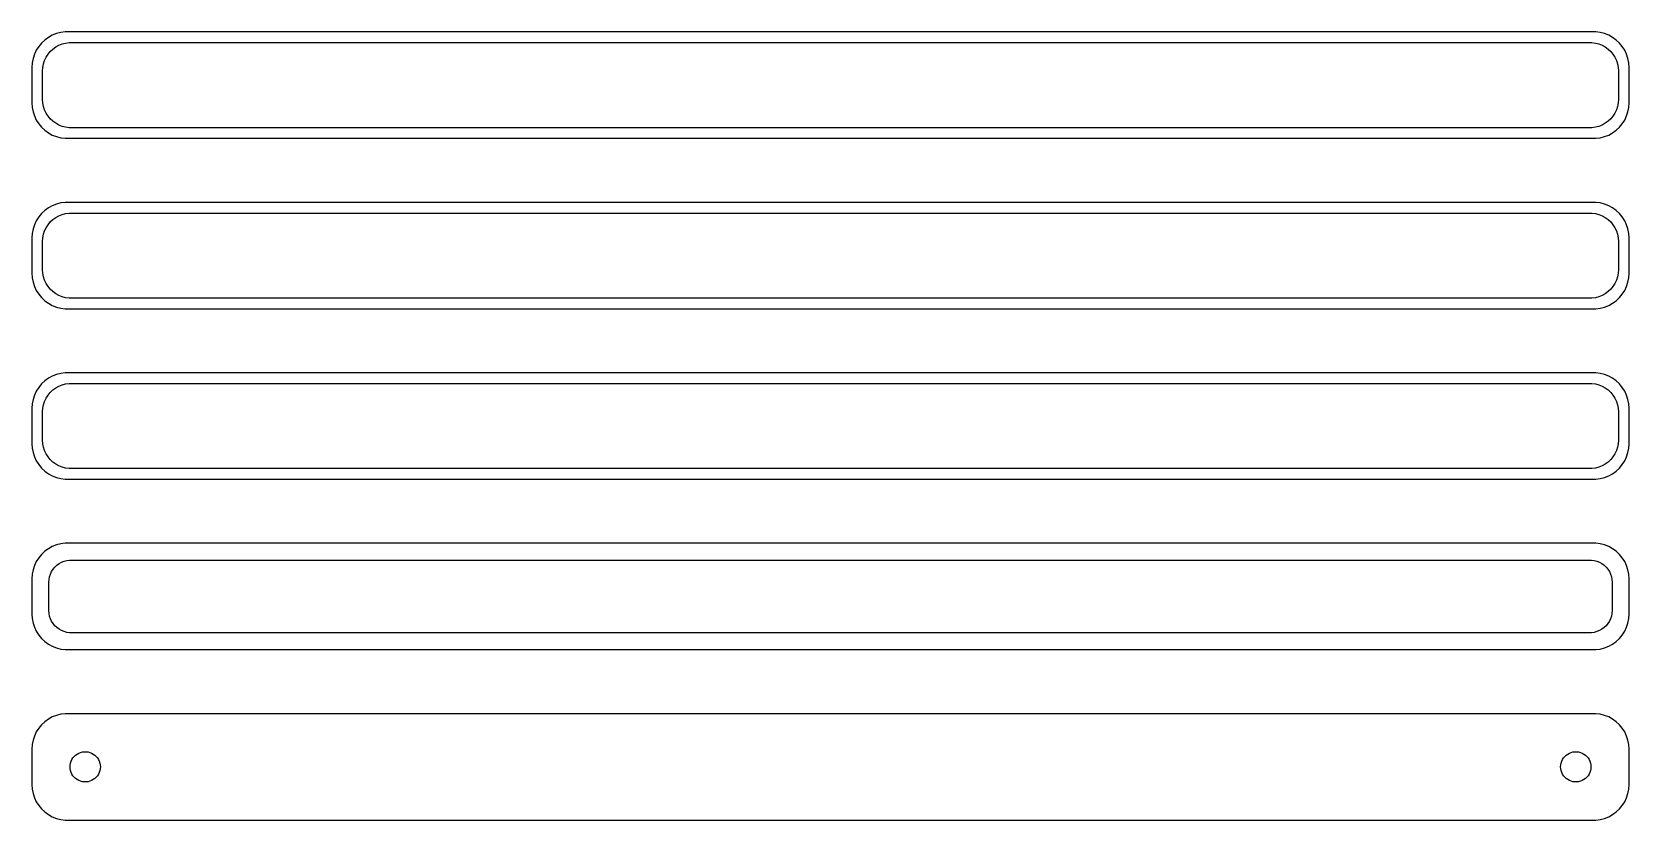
# Model space of a CAD drawing. Header units: metres. Extents: x -112 to 112, y 113 to 223.
import ezdxf

# ---------------------------------------------------------------- set-up
doc = ezdxf.new("R2010")
doc.units = ezdxf.units.M

msp = doc.modelspace()

# ---------------------------------------------------------------- linework, layer by layer
for p, q in [((-109.629, 223.024), (-110.179, 222.722)), ((-109.045, 223.255), (-109.629, 223.024)), ((-108.437, 223.411), (-109.045, 223.255)), ((-107.814, 223.49), (-108.437, 223.411)), ((107.814, 223.49), (-107.814, 223.49)), ((108.437, 223.411), (107.814, 223.49)), ((109.045, 223.255), (108.437, 223.411)), ((109.629, 223.024), (109.045, 223.255)), ((110.179, 222.722), (109.629, 223.024)), ((-111.882, 220.909), (-112.149, 220.341)), ((-111.545, 221.439), (-111.882, 220.909)), ((-111.145, 221.923), (-111.545, 221.439)), ((-110.687, 222.353), (-111.145, 221.923)), ((-110.179, 222.722), (-110.687, 222.353)), ((-110.236, 220.351), (-109.916, 220.738)), ((-109.916, 220.738), (-109.55, 221.082)), ((-109.55, 221.082), (-109.143, 221.377)), ((-109.143, 221.377), (-108.703, 221.619)), ((-108.703, 221.619), (-108.236, 221.804)), ((-108.236, 221.804), (-107.75, 221.929)), ((-107.75, 221.929), (-107.251, 221.992)), ((-107.251, 221.992), (107.251, 221.992)), ((107.251, 221.992), (107.75, 221.929)), ((107.75, 221.929), (108.236, 221.804)), ((108.236, 221.804), (108.703, 221.619)), ((108.703, 221.619), (109.143, 221.377)), ((109.143, 221.377), (109.55, 221.082)), ((109.55, 221.082), (109.916, 220.738)), ((109.916, 220.738), (110.236, 220.351)), ((110.687, 222.353), (110.179, 222.722)), ((111.145, 221.923), (110.687, 222.353)), ((111.545, 221.439), (111.145, 221.923)), ((111.882, 220.909), (111.545, 221.439)), ((112.149, 220.341), (111.882, 220.909)), ((-112.461, 219.127), (-112.5, 218.5)), ((-112.5, 218.5), (-112.5, 213.5)), ((-112.343, 219.743), (-112.461, 219.127)), ((-112.149, 220.341), (-112.343, 219.743)), ((-111, 218), (-110.968, 218.501)), ((-110.968, 218.501), (-110.874, 218.995)), ((-110.874, 218.995), (-110.719, 219.472)), ((-110.719, 219.472), (-110.505, 219.927)), ((-110.505, 219.927), (-110.236, 220.351)), ((110.236, 220.351), (110.505, 219.927)), ((110.505, 219.927), (110.719, 219.472)), ((110.719, 219.472), (110.874, 218.995)), ((110.874, 218.995), (110.968, 218.501)), ((110.968, 218.501), (111, 218)), ((112.343, 219.743), (112.149, 220.341)), ((112.461, 219.127), (112.343, 219.743)), ((112.5, 218.5), (112.461, 219.127)), ((112.5, 213.5), (112.5, 218.5)), ((-111, 214), (-111, 218)), ((111, 218), (111, 214)), ((-110.968, 213.499), (-111, 214)), ((111, 214), (110.968, 213.499)), ((-112.5, 213.5), (-112.461, 212.873)), ((-112.461, 212.873), (-112.343, 212.257)), ((-112.343, 212.257), (-112.149, 211.659)), ((-112.149, 211.659), (-111.882, 211.091)), ((-110.874, 213.005), (-110.968, 213.499)), ((-110.719, 212.528), (-110.874, 213.005)), ((-110.505, 212.073), (-110.719, 212.528)), ((-110.236, 211.649), (-110.505, 212.073)), ((-109.916, 211.262), (-110.236, 211.649)), ((110.236, 211.649), (109.916, 211.262)), ((110.505, 212.073), (110.236, 211.649)), ((110.719, 212.528), (110.505, 212.073)), ((110.874, 213.005), (110.719, 212.528)), ((110.968, 213.499), (110.874, 213.005)), ((111.882, 211.091), (112.149, 211.659)), ((112.149, 211.659), (112.343, 212.257)), ((112.343, 212.257), (112.461, 212.873)), ((112.461, 212.873), (112.5, 213.5)), ((-111.882, 211.091), (-111.545, 210.561)), ((-111.545, 210.561), (-111.145, 210.077)), ((-111.145, 210.077), (-110.687, 209.647)), ((-110.687, 209.647), (-110.179, 209.278)), ((-110.179, 209.278), (-109.629, 208.976)), ((-109.55, 210.918), (-109.916, 211.262)), ((-109.143, 210.623), (-109.55, 210.918)), ((-108.703, 210.381), (-109.143, 210.623)), ((-108.236, 210.196), (-108.703, 210.381)), ((-107.75, 210.071), (-108.236, 210.196)), ((-107.251, 210.008), (-107.75, 210.071)), ((107.251, 210.008), (-107.251, 210.008)), ((107.75, 210.071), (107.251, 210.008)), ((108.236, 210.196), (107.75, 210.071)), ((108.703, 210.381), (108.236, 210.196)), ((109.143, 210.623), (108.703, 210.381)), ((109.55, 210.918), (109.143, 210.623)), ((109.916, 211.262), (109.55, 210.918)), ((109.629, 208.976), (110.179, 209.278)), ((110.179, 209.278), (110.687, 209.647)), ((110.687, 209.647), (111.145, 210.077)), ((111.145, 210.077), (111.545, 210.561)), ((111.545, 210.561), (111.882, 211.091)), ((-109.629, 208.976), (-109.045, 208.745)), ((-109.045, 208.745), (-108.437, 208.589)), ((-108.437, 208.589), (-107.814, 208.51)), ((-107.814, 208.51), (107.814, 208.51)), ((107.814, 208.51), (108.437, 208.589)), ((108.437, 208.589), (109.045, 208.745)), ((109.045, 208.745), (109.629, 208.976)), ((-110.687, 198.353), (-111.145, 197.923)), ((-110.179, 198.722), (-110.687, 198.353)), ((-109.629, 199.024), (-110.179, 198.722)), ((-109.045, 199.255), (-109.629, 199.024)), ((-108.437, 199.411), (-109.045, 199.255)), ((-107.814, 199.49), (-108.437, 199.411)), ((107.814, 199.49), (-107.814, 199.49)), ((108.437, 199.411), (107.814, 199.49)), ((109.045, 199.255), (108.437, 199.411)), ((109.629, 199.024), (109.045, 199.255)), ((110.179, 198.722), (109.629, 199.024)), ((110.687, 198.353), (110.179, 198.722)), ((111.145, 197.923), (110.687, 198.353)), ((-112.149, 196.341), (-112.343, 195.743)), ((-111.882, 196.909), (-112.149, 196.341)), ((-111.545, 197.439), (-111.882, 196.909)), ((-111.145, 197.923), (-111.545, 197.439)), ((-110.719, 195.472), (-110.505, 195.927)), ((-110.505, 195.927), (-110.236, 196.351)), ((-110.236, 196.351), (-109.916, 196.738)), ((-109.916, 196.738), (-109.55, 197.082)), ((-109.55, 197.082), (-109.143, 197.377)), ((-109.143, 197.377), (-108.703, 197.619)), ((-108.703, 197.619), (-108.236, 197.804)), ((-108.236, 197.804), (-107.75, 197.929)), ((-107.75, 197.929), (-107.251, 197.992)), ((-107.251, 197.992), (107.251, 197.992)), ((107.251, 197.992), (107.75, 197.929)), ((107.75, 197.929), (108.236, 197.804)), ((108.236, 197.804), (108.703, 197.619)), ((108.703, 197.619), (109.143, 197.377)), ((109.143, 197.377), (109.55, 197.082)), ((109.55, 197.082), (109.916, 196.738)), ((109.916, 196.738), (110.236, 196.351)), ((110.236, 196.351), (110.505, 195.927)), ((110.505, 195.927), (110.719, 195.472)), ((111.545, 197.439), (111.145, 197.923)), ((111.882, 196.909), (111.545, 197.439)), ((112.149, 196.341), (111.882, 196.909)), ((112.343, 195.743), (112.149, 196.341)), ((-112.461, 195.127), (-112.5, 194.5)), ((-112.5, 194.5), (-112.5, 189.5)), ((-112.343, 195.743), (-112.461, 195.127)), ((-111, 194), (-110.968, 194.501)), ((-111, 190), (-111, 194)), ((-110.968, 194.501), (-110.874, 194.995)), ((-110.874, 194.995), (-110.719, 195.472)), ((110.719, 195.472), (110.874, 194.995)), ((110.874, 194.995), (110.968, 194.501)), ((110.968, 194.501), (111, 194)), ((111, 194), (111, 190)), ((112.461, 195.127), (112.343, 195.743)), ((112.5, 194.5), (112.461, 195.127)), ((112.5, 189.5), (112.5, 194.5)), ((-112.5, 189.5), (-112.461, 188.873)), ((-110.968, 189.499), (-111, 190)), ((-110.874, 189.005), (-110.968, 189.499)), ((-110.719, 188.528), (-110.874, 189.005)), ((110.874, 189.005), (110.719, 188.528)), ((110.968, 189.499), (110.874, 189.005)), ((111, 190), (110.968, 189.499)), ((112.461, 188.873), (112.5, 189.5)), ((-112.461, 188.873), (-112.343, 188.257)), ((-112.343, 188.257), (-112.149, 187.659)), ((-112.149, 187.659), (-111.882, 187.091)), ((-111.882, 187.091), (-111.545, 186.561)), ((-110.505, 188.073), (-110.719, 188.528)), ((-110.236, 187.649), (-110.505, 188.073)), ((-109.916, 187.262), (-110.236, 187.649)), ((-109.55, 186.918), (-109.916, 187.262)), ((-109.143, 186.623), (-109.55, 186.918)), ((109.55, 186.918), (109.143, 186.623)), ((109.916, 187.262), (109.55, 186.918)), ((110.236, 187.649), (109.916, 187.262)), ((110.505, 188.073), (110.236, 187.649)), ((110.719, 188.528), (110.505, 188.073)), ((111.545, 186.561), (111.882, 187.091)), ((111.882, 187.091), (112.149, 187.659)), ((112.149, 187.659), (112.343, 188.257)), ((112.343, 188.257), (112.461, 188.873)), ((-111.545, 186.561), (-111.145, 186.077)), ((-111.145, 186.077), (-110.687, 185.647)), ((-110.687, 185.647), (-110.179, 185.278)), ((-110.179, 185.278), (-109.629, 184.976)), ((-109.629, 184.976), (-109.045, 184.745)), ((-108.703, 186.381), (-109.143, 186.623)), ((-109.045, 184.745), (-108.437, 184.589)), ((-108.236, 186.196), (-108.703, 186.381)), ((-108.437, 184.589), (-107.814, 184.51)), ((-107.75, 186.071), (-108.236, 186.196)), ((-107.814, 184.51), (107.814, 184.51)), ((-107.251, 186.008), (-107.75, 186.071)), ((107.251, 186.008), (-107.251, 186.008)), ((107.75, 186.071), (107.251, 186.008)), ((108.236, 186.196), (107.75, 186.071)), ((107.814, 184.51), (108.437, 184.589)), ((108.703, 186.381), (108.236, 186.196)), ((108.437, 184.589), (109.045, 184.745)), ((109.143, 186.623), (108.703, 186.381)), ((109.045, 184.745), (109.629, 184.976)), ((109.629, 184.976), (110.179, 185.278)), ((110.179, 185.278), (110.687, 185.647)), ((110.687, 185.647), (111.145, 186.077)), ((111.145, 186.077), (111.545, 186.561)), ((-111.545, 173.439), (-111.882, 172.909)), ((-111.145, 173.923), (-111.545, 173.439)), ((-110.687, 174.353), (-111.145, 173.923)), ((-110.179, 174.722), (-110.687, 174.353)), ((-109.629, 175.024), (-110.179, 174.722)), ((-109.045, 175.255), (-109.629, 175.024)), ((-109.55, 173.082), (-109.143, 173.377)), ((-109.143, 173.377), (-108.703, 173.619)), ((-108.437, 175.411), (-109.045, 175.255)), ((-108.703, 173.619), (-108.236, 173.804)), ((-107.814, 175.49), (-108.437, 175.411)), ((-108.236, 173.804), (-107.75, 173.929)), ((107.814, 175.49), (-107.814, 175.49)), ((-107.75, 173.929), (-107.251, 173.992)), ((-107.251, 173.992), (107.251, 173.992)), ((107.251, 173.992), (107.75, 173.929)), ((107.75, 173.929), (108.236, 173.804)), ((108.437, 175.411), (107.814, 175.49)), ((108.236, 173.804), (108.703, 173.619)), ((109.045, 175.255), (108.437, 175.411)), ((108.703, 173.619), (109.143, 173.377)), ((109.629, 175.024), (109.045, 175.255)), ((109.143, 173.377), (109.55, 173.082)), ((110.179, 174.722), (109.629, 175.024)), ((110.687, 174.353), (110.179, 174.722)), ((111.145, 173.923), (110.687, 174.353)), ((111.545, 173.439), (111.145, 173.923)), ((111.882, 172.909), (111.545, 173.439)), ((-112.461, 171.127), (-112.5, 170.5)), ((-112.343, 171.743), (-112.461, 171.127)), ((-112.149, 172.341), (-112.343, 171.743)), ((-111.882, 172.909), (-112.149, 172.341)), ((-110.874, 170.995), (-110.719, 171.472)), ((-110.719, 171.472), (-110.505, 171.927)), ((-110.505, 171.927), (-110.236, 172.351)), ((-110.236, 172.351), (-109.916, 172.738)), ((-109.916, 172.738), (-109.55, 173.082)), ((109.55, 173.082), (109.916, 172.738)), ((109.916, 172.738), (110.236, 172.351)), ((110.236, 172.351), (110.505, 171.927)), ((110.505, 171.927), (110.719, 171.472)), ((110.719, 171.472), (110.874, 170.995)), ((112.149, 172.341), (111.882, 172.909)), ((112.343, 171.743), (112.149, 172.341)), ((112.461, 171.127), (112.343, 171.743)), ((112.5, 170.5), (112.461, 171.127)), ((-112.5, 170.5), (-112.5, 165.5)), ((-111, 170), (-110.968, 170.501)), ((-111, 166), (-111, 170)), ((-110.968, 170.501), (-110.874, 170.995)), ((110.874, 170.995), (110.968, 170.501)), ((110.968, 170.501), (111, 170)), ((111, 170), (111, 166)), ((112.5, 165.5), (112.5, 170.5)), ((-112.5, 165.5), (-112.461, 164.873)), ((-112.461, 164.873), (-112.343, 164.257)), ((-112.343, 164.257), (-112.149, 163.659)), ((-110.968, 165.499), (-111, 166)), ((-110.874, 165.005), (-110.968, 165.499)), ((-110.719, 164.528), (-110.874, 165.005)), ((-110.505, 164.073), (-110.719, 164.528)), ((110.719, 164.528), (110.505, 164.073)), ((110.874, 165.005), (110.719, 164.528)), ((110.968, 165.499), (110.874, 165.005)), ((111, 166), (110.968, 165.499)), ((112.149, 163.659), (112.343, 164.257)), ((112.343, 164.257), (112.461, 164.873)), ((112.461, 164.873), (112.5, 165.5)), ((-112.149, 163.659), (-111.882, 163.091)), ((-111.882, 163.091), (-111.545, 162.561)), ((-111.545, 162.561), (-111.145, 162.077)), ((-111.145, 162.077), (-110.687, 161.647)), ((-110.236, 163.649), (-110.505, 164.073)), ((-109.916, 163.262), (-110.236, 163.649)), ((-109.55, 162.918), (-109.916, 163.262)), ((-109.143, 162.623), (-109.55, 162.918)), ((-108.703, 162.381), (-109.143, 162.623)), ((-108.236, 162.196), (-108.703, 162.381)), ((-107.75, 162.071), (-108.236, 162.196)), ((-107.251, 162.008), (-107.75, 162.071)), ((107.251, 162.008), (-107.251, 162.008)), ((107.75, 162.071), (107.251, 162.008)), ((108.236, 162.196), (107.75, 162.071)), ((108.703, 162.381), (108.236, 162.196)), ((109.143, 162.623), (108.703, 162.381)), ((109.55, 162.918), (109.143, 162.623)), ((109.916, 163.262), (109.55, 162.918)), ((110.236, 163.649), (109.916, 163.262)), ((110.505, 164.073), (110.236, 163.649)), ((110.687, 161.647), (111.145, 162.077)), ((111.145, 162.077), (111.545, 162.561)), ((111.545, 162.561), (111.882, 163.091)), ((111.882, 163.091), (112.149, 163.659)), ((-110.687, 161.647), (-110.179, 161.278)), ((-110.179, 161.278), (-109.629, 160.976)), ((-109.629, 160.976), (-109.045, 160.745)), ((-109.045, 160.745), (-108.437, 160.589)), ((-108.437, 160.589), (-107.814, 160.51)), ((-107.814, 160.51), (107.814, 160.51)), ((107.814, 160.51), (108.437, 160.589)), ((108.437, 160.589), (109.045, 160.745)), ((109.045, 160.745), (109.629, 160.976)), ((109.629, 160.976), (110.179, 161.278)), ((110.179, 161.278), (110.687, 161.647)), ((-109.629, 151.024), (-110.179, 150.722)), ((-109.045, 151.255), (-109.629, 151.024)), ((-108.437, 151.411), (-109.045, 151.255)), ((-107.814, 151.49), (-108.437, 151.411)), ((107.814, 151.49), (-107.814, 151.49)), ((108.437, 151.411), (107.814, 151.49)), ((109.045, 151.255), (108.437, 151.411)), ((109.629, 151.024), (109.045, 151.255)), ((110.179, 150.722), (109.629, 151.024)), ((-111.882, 148.909), (-112.149, 148.341)), ((-111.545, 149.439), (-111.882, 148.909)), ((-111.145, 149.923), (-111.545, 149.439)), ((-110.687, 150.353), (-111.145, 149.923)), ((-110.179, 150.722), (-110.687, 150.353)), ((-108.984, 148.399), (-108.668, 148.628)), ((-108.668, 148.628), (-108.325, 148.817)), ((-108.325, 148.817), (-107.962, 148.961)), ((-107.962, 148.961), (-107.583, 149.058)), ((-107.583, 149.058), (-107.195, 149.107)), ((-107.195, 149.107), (107.195, 149.107)), ((107.195, 149.107), (107.583, 149.058)), ((107.583, 149.058), (107.962, 148.961)), ((107.962, 148.961), (108.325, 148.817)), ((108.325, 148.817), (108.668, 148.628)), ((108.668, 148.628), (108.984, 148.399)), ((110.687, 150.353), (110.179, 150.722)), ((111.145, 149.923), (110.687, 150.353)), ((111.545, 149.439), (111.145, 149.923)), ((111.882, 148.909), (111.545, 149.439)), ((112.149, 148.341), (111.882, 148.909)), ((-112.461, 147.127), (-112.5, 146.5)), ((-112.5, 146.5), (-112.5, 141.5)), ((-112.343, 147.743), (-112.461, 147.127)), ((-112.149, 148.341), (-112.343, 147.743)), ((-110.113, 146), (-110.088, 146.39)), ((-110.088, 146.39), (-110.015, 146.774)), ((-110.015, 146.774), (-109.894, 147.146)), ((-109.894, 147.146), (-109.728, 147.5)), ((-109.728, 147.5), (-109.518, 147.83)), ((-109.518, 147.83), (-109.269, 148.131)), ((-109.269, 148.131), (-108.984, 148.399)), ((108.984, 148.399), (109.269, 148.131)), ((109.269, 148.131), (109.518, 147.83)), ((109.518, 147.83), (109.728, 147.5)), ((109.728, 147.5), (109.894, 147.146)), ((109.894, 147.146), (110.015, 146.774)), ((110.015, 146.774), (110.088, 146.39)), ((110.088, 146.39), (110.113, 146)), ((112.343, 147.743), (112.149, 148.341)), ((112.461, 147.127), (112.343, 147.743)), ((112.5, 146.5), (112.461, 147.127)), ((112.5, 141.5), (112.5, 146.5)), ((-110.113, 142), (-110.113, 146)), ((110.113, 146), (110.113, 142)), ((-110.088, 141.61), (-110.113, 142)), ((110.113, 142), (110.088, 141.61)), ((-112.5, 141.5), (-112.461, 140.873)), ((-112.461, 140.873), (-112.343, 140.257)), ((-112.343, 140.257), (-112.149, 139.659)), ((-112.149, 139.659), (-111.882, 139.091)), ((-110.015, 141.226), (-110.088, 141.61)), ((-109.894, 140.854), (-110.015, 141.226)), ((-109.728, 140.5), (-109.894, 140.854)), ((-109.518, 140.17), (-109.728, 140.5)), ((-109.269, 139.869), (-109.518, 140.17)), ((-108.984, 139.601), (-109.269, 139.869)), ((-108.668, 139.372), (-108.984, 139.601)), ((108.984, 139.601), (108.668, 139.372)), ((109.269, 139.869), (108.984, 139.601)), ((109.518, 140.17), (109.269, 139.869)), ((109.728, 140.5), (109.518, 140.17)), ((109.894, 140.854), (109.728, 140.5)), ((110.015, 141.226), (109.894, 140.854)), ((110.088, 141.61), (110.015, 141.226)), ((111.882, 139.091), (112.149, 139.659)), ((112.149, 139.659), (112.343, 140.257)), ((112.343, 140.257), (112.461, 140.873)), ((112.461, 140.873), (112.5, 141.5)), ((-111.882, 139.091), (-111.545, 138.561)), ((-111.545, 138.561), (-111.145, 138.077)), ((-111.145, 138.077), (-110.687, 137.647)), ((-110.687, 137.647), (-110.179, 137.278)), ((-110.179, 137.278), (-109.629, 136.976)), ((-108.325, 139.183), (-108.668, 139.372)), ((-107.962, 139.039), (-108.325, 139.183)), ((-107.583, 138.942), (-107.962, 139.039)), ((-107.195, 138.893), (-107.583, 138.942)), ((107.195, 138.893), (-107.195, 138.893)), ((107.583, 138.942), (107.195, 138.893)), ((107.962, 139.039), (107.583, 138.942)), ((108.325, 139.183), (107.962, 139.039)), ((108.668, 139.372), (108.325, 139.183)), ((109.629, 136.976), (110.179, 137.278)), ((110.179, 137.278), (110.687, 137.647)), ((110.687, 137.647), (111.145, 138.077)), ((111.145, 138.077), (111.545, 138.561)), ((111.545, 138.561), (111.882, 139.091)), ((-109.629, 136.976), (-109.045, 136.745)), ((-109.045, 136.745), (-108.437, 136.589)), ((-108.437, 136.589), (-107.814, 136.51)), ((-107.814, 136.51), (107.814, 136.51)), ((107.814, 136.51), (108.437, 136.589)), ((108.437, 136.589), (109.045, 136.745)), ((109.045, 136.745), (109.629, 136.976)), ((-110.687, 126.353), (-111.145, 125.923)), ((-110.179, 126.722), (-110.687, 126.353)), ((-109.629, 127.024), (-110.179, 126.722)), ((-109.045, 127.255), (-109.629, 127.024)), ((-108.437, 127.411), (-109.045, 127.255)), ((-107.814, 127.49), (-108.437, 127.411)), ((107.814, 127.49), (-107.814, 127.49)), ((108.437, 127.411), (107.814, 127.49)), ((109.045, 127.255), (108.437, 127.411)), ((109.629, 127.024), (109.045, 127.255)), ((110.179, 126.722), (109.629, 127.024)), ((110.687, 126.353), (110.179, 126.722)), ((111.145, 125.923), (110.687, 126.353)), ((-112.149, 124.341), (-112.343, 123.743)), ((-111.882, 124.909), (-112.149, 124.341)), ((-111.545, 125.439), (-111.882, 124.909)), ((-111.145, 125.923), (-111.545, 125.439)), ((111.545, 125.439), (111.145, 125.923)), ((111.882, 124.909), (111.545, 125.439)), ((112.149, 124.341), (111.882, 124.909)), ((112.343, 123.743), (112.149, 124.341)), ((-112.461, 123.127), (-112.5, 122.5)), ((-112.5, 122.5), (-112.5, 117.5)), ((-112.343, 123.743), (-112.461, 123.127)), ((-106.557, 121.462), (-106.361, 121.645)), ((-106.361, 121.645), (-106.144, 121.803)), ((-106.144, 121.803), (-105.909, 121.932)), ((-105.909, 121.932), (-105.66, 122.031)), ((-105.66, 122.031), (-105.4, 122.097)), ((-105.4, 122.097), (-105.134, 122.131)), ((-105.134, 122.131), (-104.866, 122.131)), ((-104.866, 122.131), (-104.6, 122.097)), ((-104.6, 122.097), (-104.34, 122.031)), ((-104.34, 122.031), (-104.091, 121.932)), ((-104.091, 121.932), (-103.856, 121.803)), ((-103.856, 121.803), (-103.639, 121.645)), ((-103.639, 121.645), (-103.443, 121.462)), ((103.443, 121.462), (103.639, 121.645)), ((103.639, 121.645), (103.856, 121.803)), ((103.856, 121.803), (104.091, 121.932)), ((104.091, 121.932), (104.34, 122.031)), ((104.34, 122.031), (104.6, 122.097)), ((104.6, 122.097), (104.866, 122.131)), ((104.866, 122.131), (105.134, 122.131)), ((105.134, 122.131), (105.4, 122.097)), ((105.4, 122.097), (105.66, 122.031)), ((105.66, 122.031), (105.909, 121.932)), ((105.909, 121.932), (106.144, 121.803)), ((106.144, 121.803), (106.361, 121.645)), ((106.361, 121.645), (106.557, 121.462)), ((112.461, 123.127), (112.343, 123.743)), ((112.5, 122.5), (112.461, 123.127)), ((112.5, 117.5), (112.5, 122.5)), ((-107.135, 120), (-107.118, 120.268)), ((-107.118, 119.732), (-107.135, 120)), ((-107.118, 120.268), (-107.068, 120.531)), ((-107.068, 119.469), (-107.118, 119.732)), ((-107.068, 120.531), (-106.985, 120.786)), ((-106.985, 119.214), (-107.068, 119.469)), ((-106.985, 120.786), (-106.871, 121.029)), ((-106.871, 121.029), (-106.727, 121.255)), ((-106.727, 121.255), (-106.557, 121.462)), ((-103.443, 121.462), (-103.273, 121.255)), ((-103.273, 121.255), (-103.129, 121.029)), ((-103.129, 121.029), (-103.015, 120.786)), ((-103.015, 120.786), (-102.932, 120.531)), ((-102.932, 119.469), (-103.015, 119.214)), ((-102.932, 120.531), (-102.882, 120.268)), ((-102.882, 119.732), (-102.932, 119.469)), ((-102.882, 120.268), (-102.865, 120)), ((-102.865, 120), (-102.882, 119.732)), ((102.865, 120), (102.882, 120.268)), ((102.882, 119.732), (102.865, 120)), ((102.882, 120.268), (102.932, 120.531)), ((102.932, 119.469), (102.882, 119.732)), ((102.932, 120.531), (103.015, 120.786)), ((103.015, 119.214), (102.932, 119.469)), ((103.015, 120.786), (103.129, 121.029)), ((103.129, 121.029), (103.273, 121.255)), ((103.273, 121.255), (103.443, 121.462)), ((106.557, 121.462), (106.727, 121.255)), ((106.727, 121.255), (106.871, 121.029)), ((106.871, 121.029), (106.985, 120.786)), ((106.985, 120.786), (107.068, 120.531)), ((107.068, 119.469), (106.985, 119.214)), ((107.068, 120.531), (107.118, 120.268)), ((107.118, 119.732), (107.068, 119.469)), ((107.118, 120.268), (107.135, 120)), ((107.135, 120), (107.118, 119.732)), ((-112.5, 117.5), (-112.461, 116.873)), ((-106.871, 118.971), (-106.985, 119.214)), ((-106.727, 118.745), (-106.871, 118.971)), ((-106.557, 118.538), (-106.727, 118.745)), ((-106.361, 118.355), (-106.557, 118.538)), ((-106.144, 118.197), (-106.361, 118.355)), ((-105.909, 118.068), (-106.144, 118.197)), ((-105.66, 117.969), (-105.909, 118.068)), ((-105.4, 117.903), (-105.66, 117.969)), ((-105.134, 117.869), (-105.4, 117.903)), ((-104.866, 117.869), (-105.134, 117.869)), ((-104.6, 117.903), (-104.866, 117.869)), ((-104.34, 117.969), (-104.6, 117.903)), ((-104.091, 118.068), (-104.34, 117.969)), ((-103.856, 118.197), (-104.091, 118.068)), ((-103.639, 118.355), (-103.856, 118.197)), ((-103.443, 118.538), (-103.639, 118.355)), ((-103.273, 118.745), (-103.443, 118.538)), ((-103.129, 118.971), (-103.273, 118.745)), ((-103.015, 119.214), (-103.129, 118.971)), ((103.129, 118.971), (103.015, 119.214)), ((103.273, 118.745), (103.129, 118.971)), ((103.443, 118.538), (103.273, 118.745)), ((103.639, 118.355), (103.443, 118.538)), ((103.856, 118.197), (103.639, 118.355)), ((104.091, 118.068), (103.856, 118.197)), ((104.34, 117.969), (104.091, 118.068)), ((104.6, 117.903), (104.34, 117.969)), ((104.866, 117.869), (104.6, 117.903)), ((105.134, 117.869), (104.866, 117.869)), ((105.4, 117.903), (105.134, 117.869)), ((105.66, 117.969), (105.4, 117.903)), ((105.909, 118.068), (105.66, 117.969)), ((106.144, 118.197), (105.909, 118.068)), ((106.361, 118.355), (106.144, 118.197)), ((106.557, 118.538), (106.361, 118.355)), ((106.727, 118.745), (106.557, 118.538)), ((106.871, 118.971), (106.727, 118.745)), ((106.985, 119.214), (106.871, 118.971)), ((112.461, 116.873), (112.5, 117.5)), ((-112.461, 116.873), (-112.343, 116.257)), ((-112.343, 116.257), (-112.149, 115.659)), ((-112.149, 115.659), (-111.882, 115.091)), ((-111.882, 115.091), (-111.545, 114.561)), ((111.545, 114.561), (111.882, 115.091)), ((111.882, 115.091), (112.149, 115.659)), ((112.149, 115.659), (112.343, 116.257)), ((112.343, 116.257), (112.461, 116.873)), ((-111.545, 114.561), (-111.145, 114.077)), ((-111.145, 114.077), (-110.687, 113.647)), ((-110.687, 113.647), (-110.179, 113.278)), ((-110.179, 113.278), (-109.629, 112.976)), ((-109.629, 112.976), (-109.045, 112.745)), ((-109.045, 112.745), (-108.437, 112.589)), ((-108.437, 112.589), (-107.814, 112.51)), ((-107.814, 112.51), (107.814, 112.51)), ((107.814, 112.51), (108.437, 112.589)), ((108.437, 112.589), (109.045, 112.745)), ((109.045, 112.745), (109.629, 112.976)), ((109.629, 112.976), (110.179, 113.278)), ((110.179, 113.278), (110.687, 113.647)), ((110.687, 113.647), (111.145, 114.077)), ((111.145, 114.077), (111.545, 114.561))]:
    msp.add_line(p, q)

doc.saveas('drawing.dxf')
